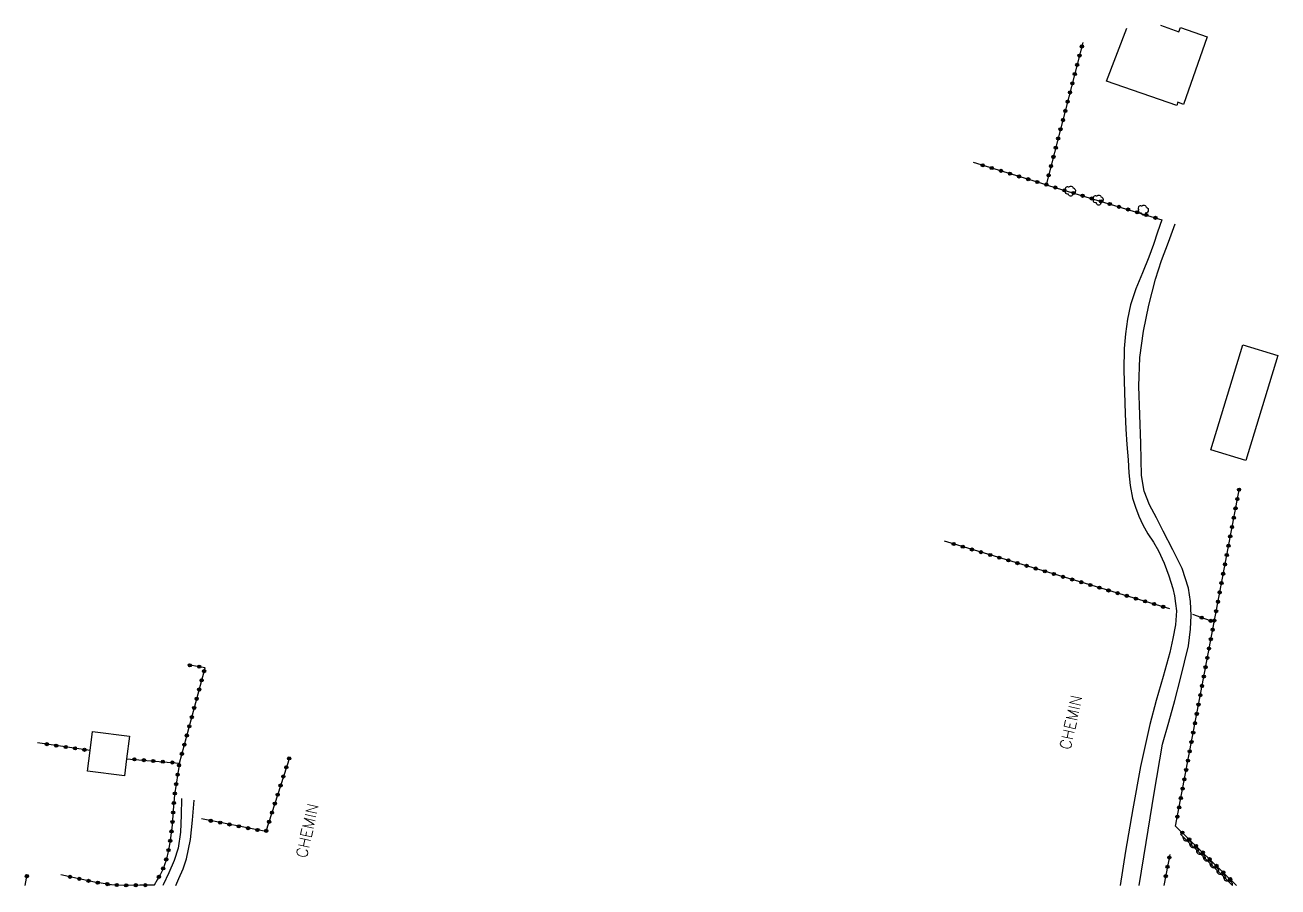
# Model space of a CAD drawing. Header units: millimetres. Extents: x 124000 to 124813, y 125000 to 125861.
# Drawn here: x 124615.8 to 124813.5, y 124999.8 to 125135.7 of the extents above; entities that cross this region are included whole.
import ezdxf

# ---------------------------------------------------------------- set-up
doc = ezdxf.new("R2010")
doc.units = ezdxf.units.MM
doc.layers.get('0').update_dxf_attribs({"linetype": 'CONTINUOUS'})
for name, color, linetype in [('W0071', 7, 'CONTINUOUS'), ('W0104', 1, 'CONTINUOUS'), ('W0300', 7, 'CONTINUOUS'), ('W0310', 3, 'CONTINUOUS'), ('W0323', 7, 'CONTINUOUS'), ('W0989', 7, 'CONTINUOUS')]:
    doc.layers.add(name, color=color, linetype=linetype)
doc.styles.get("Standard").update_dxf_attribs({"font": 'romans.shx', "width": 0.85})

# ---------------------------------------------------------------- blocks, each defined once
blk = doc.blocks.new('T300')
for p, q in [((-0.8, 0.51), (-0.86, 0.34)), ((-0.86, 0.34), (-0.86, 0.17)), ((-0.86, 0.17), (-0.74, 0.06)), ((-0.69, 0.63), (-0.8, 0.51)), ((-0.8, -0.06), (-0.74, 0.06)), ((-0.74, 0.06), (-0.69, 0.11)), ((-0.57, 0.69), (-0.69, 0.63)), ((-0.46, 0.69), (-0.57, 0.69)), ((-0.29, 0.63), (-0.46, 0.69)), ((-0.29, 0.63), (-0.17, 0.74)), ((-0.23, 0.57), (-0.29, 0.63)), ((-0.17, 0.74), (-0.06, 0.8)), ((-0.06, 0.8), (0.06, 0.8)), ((0.06, 0.8), (0.23, 0.74)), ((0.23, 0.74), (0.34, 0.63)), ((0.34, 0.63), (0.4, 0.51)), ((0.46, 0.46), (0.34, 0.46)), ((0.4, 0.51), (0.4, 0.46)), ((0.57, 0.4), (0.46, 0.46)), ((0.57, 0.4), (0.69, 0.29)), ((0.69, 0.29), (0.74, 0.17)), ((0.74, 0.06), (0.69, -0.17)), ((0.74, 0.17), (0.74, 0.06)), ((-0.8, -0.17), (-0.8, -0.06)), ((-0.8, -0.23), (-0.8, -0.17)), ((-0.74, -0.34), (-0.8, -0.23)), ((-0.69, -0.4), (-0.74, -0.34)), ((-0.51, -0.46), (-0.69, -0.4)), ((-0.4, -0.46), (-0.51, -0.46)), ((-0.4, -0.46), (-0.34, -0.46)), ((-0.34, -0.46), (-0.34, -0.4)), ((-0.34, -0.51), (-0.34, -0.46)), ((-0.29, -0.63), (-0.34, -0.51)), ((-0.17, -0.74), (-0.29, -0.63)), ((-0.06, -0.8), (-0.17, -0.74)), ((0.06, -0.8), (-0.06, -0.8)), ((0.17, -0.74), (0.06, -0.8)), ((0.23, -0.69), (0.17, -0.74)), ((0.29, -0.46), (0.23, -0.46)), ((0.29, -0.63), (0.23, -0.69)), ((0.46, -0.4), (0.29, -0.46)), ((0.34, -0.51), (0.29, -0.63)), ((0.34, -0.51), (0.34, -0.46)), ((0.57, -0.34), (0.46, -0.4)), ((0.63, -0.29), (0.57, -0.34)), ((0.69, -0.17), (0.63, -0.29))]:
    blk.add_line(p, q)
blk = doc.blocks.new('t323o')
at = {"color": 0, "linetype": 'Continuous'}
for radius in [0.25, 0.15]:
    blk.add_circle((0, 0), radius, dxfattribs=at)
blk = doc.blocks.new('t310o')
at = {"color": 0, "linetype": 'Continuous'}
for centre, start, end in [((-0.5, 0.38), 216.8699, 323.1304), ((0.5, -0.37), 36.8699, 143.1303)]:
    blk.add_arc(centre, 0.625, start, end, dxfattribs=at)

msp = doc.modelspace()

# ---------------------------------------------------------------- linework, layer by layer
at = {"layer": 'W0071'}
for points in [[(124795.15, 125105.02), (124794.47, 125103.06), (124793.8, 125101.1), (124793.1, 125099.14), (124792.08, 125096.63), (124791.03, 125094.14), (124790.19, 125091.59), (124789.73, 125089.32), (124789.42, 125087.02), (124789.21, 125084.72), (124789.12, 125081.29), (124789.23, 125077.85), (124789.34, 125074.41), (124789.48, 125071.99), (124789.63, 125069.58), (124789.81, 125067.17), (124789.96, 125065.12), (124790.13, 125063.08), (124790.51, 125061.09), (124790.96, 125059.66), (124791.53, 125058.25), (124792.16, 125056.88), (124792.94, 125055.5), (124793.81, 125054.15), (124794.6, 125052.77), (124795.49, 125050.85), (124796.26, 125048.86), (124796.86, 125046.83), (124797.12, 125045.68), (124797.32, 125044.51), (124797.44, 125043.34), (124797.3, 125041.14), (124796.86, 125038.94), (124796.41, 125036.74), (124795.33, 125032.96), (124794.25, 125029.18), (124793.25, 125025.39), (124791.79, 125018.77), (124790.55, 125012.11), (124789.39, 125005.43), (124788.56, 125000)], [(124791.58, 125000), (124792.68, 125006.77), (124793.95, 125014.54), (124795.23, 125022.31), (124796.22, 125025.75), (124797.2, 125029.2), (124798.09, 125032.66), (124798.73, 125035.23), (124799.32, 125037.82), (124799.66, 125040.42), (124799.74, 125042.59), (124799.65, 125044.78), (124799.35, 125046.92), (124798.35, 125049.99), (124796.88, 125052.96), (124795.37, 125055.91), (124794.28, 125057.99), (124793.17, 125060.07), (124792.34, 125062.21), (124791.95, 125064.66), (124791.88, 125067.19), (124791.81, 125069.72), (124791.66, 125074.25), (124791.51, 125078.78), (124791.69, 125083.27), (124792.25, 125087.44), (124793.1, 125091.57), (124794.16, 125095.65), (124795.11, 125098.58), (124796.18, 125101.47), (124797.24, 125104.36)], [(124640.52, 125013.7), (124640.44, 125011.07), (124640.36, 125008.43), (124639.98, 125005.87), (124639.35, 125003.92), (124638.52, 125002.01), (124637.63, 125000.13), (124637.56, 125000)], [(124639.63, 125000), (124640.11, 125001.09), (124640.76, 125002.64), (124641.31, 125004.21), (124641.94, 125007.23), (124642.24, 125010.33), (124642.53, 125013.44)]]:
    msp.add_lwpolyline(points, dxfattribs=at)
at = {"layer": 'W0104'}
msp.add_lwpolyline([(124794.95, 125135.74), (124797.81, 125134.65), (124798.07, 125135.38), (124802.28, 125133.91), (124798.57, 125123.23), (124797.67, 125123.57), (124797.5, 125123.07), (124786.41, 125126.91), (124789.61, 125135.23)], dxfattribs=at)
for points in [[(124807.93, 125085.28), (124813.45, 125083.59), (124808.37, 125067.05), (124802.85, 125068.75)], [(124625.71, 125018.05), (124626.12, 125021.28), (124626.5, 125024.29), (124632.32, 125023.55), (124631.86, 125019.98), (124631.52, 125017.31), (124625.71, 125018.05)]]:
    msp.add_lwpolyline(points, close=True, dxfattribs=at)
at = {"layer": 'W0310'}
msp.add_lwpolyline([(124806.3, 125000), (124798.11, 125008.09)], dxfattribs=at)
at = {"layer": 'W0323'}
for points in [[(124782.69, 125132.97), (124776.9, 125110.55), (124765.45, 125114.05)], [(124776.9, 125110.55), (124795.15, 125105.02)], [(124797.31, 125009.38), (124803.38, 125041.56), (124807.37, 125062.67)], [(124796.39, 125043.66), (124760.87, 125054.3)], [(124803.38, 125041.56), (124800.02, 125042.74)], [(124640.19, 125019.32), (124644.23, 125034.36), (124641.83, 125034.74)], [(124626.12, 125021.28), (124617.8, 125022.51), (124617.8, 125022.51)], [(124631.86, 125019.98), (124640.19, 125019.32), (124639.93, 125017.65), (124639.67, 125015.98), (124639.43, 125014.3), (124639.22, 125011.9), (124639.07, 125009.5), (124638.75, 125007.12), (124638.45, 125005.55), (124638.08, 125003.99), (124637.55, 125002.5), (124637.13, 125001.67), (124636.66, 125000.87), (124636.18, 125000.07)], [(124657.53, 125020.16), (124653.84, 125008.5), (124643.66, 125010.51)], [(124806.94, 125000), (124797.31, 125009.38)], [(124796.42, 125004.9), (124795.47, 125000)], [(124615.87, 125000), (124616.18, 125001.74)], [(124636.18, 125000.07), (124633.95, 125000.05), (124631.71, 125000.02), (124629.49, 125000.12), (124629.22, 125000.16), (124626.8, 125000.52), (124624.13, 125001.11), (124621.46, 125001.7)], [(124629.22, 125000.16), (124629.13, 125000)], [(124636.18, 125000.07), (124636.14, 125000)]]:
    msp.add_lwpolyline(points, dxfattribs=at)

# ---------------------------------------------------------------- block references
at = {"layer": 'W0300'}
for p in [(124780.77, 125109.53), (124785.17, 125108.13), (124792.27, 125106.53)]:
    msp.add_blockref('T300', p, dxfattribs=at)
at = {"layer": 'W0310', "rotation": 135.3781844714826}
for p in [(124799.17, 125007.04), (124800.24, 125005.98), (124801.31, 125004.93), (124802.38, 125003.88), (124803.44, 125002.82), (124804.51, 125001.77), (124805.58, 125000.72)]:
    msp.add_blockref('t310o', p, dxfattribs=at)
at = {"layer": 'W0323'}
for p, rotation in [((124782.53, 125132.37), 255.527280884406), ((124782.16, 125130.92), 255.527280884406), ((124781.41, 125128.01), 255.527280884406), ((124781.78, 125129.46), 255.527280884406), ((124781.03, 125126.56), 255.527280884406), ((124780.66, 125125.11), 255.527280884406), ((124779.91, 125122.2), 255.527280884406), ((124780.28, 125123.65), 255.527280884406), ((124779.54, 125120.75), 255.527280884406), ((124778.79, 125117.84), 255.527280884406), ((124779.16, 125119.3), 255.527280884406), ((124778.41, 125116.39), 255.527280884406), ((124778.04, 125114.94), 255.527280884406), ((124766.89, 125113.61), 163.0100296156929), ((124768.32, 125113.18), 163.0100296156929), ((124769.76, 125112.74), 163.0100296156929), ((124771.19, 125112.3), 163.0100296156929), ((124777.29, 125112.03), 255.527280884406), ((124777.66, 125113.49), 255.527280884406), ((124772.63, 125111.86), 163.0100296156929), ((124774.06, 125111.42), 163.0100296156929), ((124775.5, 125110.99), 163.0100296156929), ((124776.91, 125110.58), 255.527280884406), ((124778.34, 125110.12), 343.1323628593335), ((124779.77, 125109.68), 343.1323628593335), ((124781.21, 125109.25), 343.1323628593335), ((124782.65, 125108.81), 343.1323628593335), ((124784.08, 125108.38), 343.1323628593335), ((124785.52, 125107.94), 343.1323628593335), ((124786.95, 125107.51), 343.1323628593335), ((124788.39, 125107.07), 343.1323628593335), ((124789.82, 125106.64), 343.1323628593335), ((124791.26, 125106.2), 343.1323628593335), ((124792.69, 125105.77), 343.1323628593335), ((124794.13, 125105.33), 343.1323628593335), ((124807.05, 125060.97), 79.31286299729591), ((124807.32, 125062.45), 79.31286299729591), ((124806.77, 125059.5), 79.31286299729591), ((124806.49, 125058.02), 79.31286299729591), ((124805.93, 125055.08), 79.31286299729591), ((124806.21, 125056.55), 79.31286299729591), ((124762.31, 125053.87), 163.3269136449374), ((124763.75, 125053.44), 163.3269136449374), ((124765.18, 125053.01), 163.3269136449374), ((124805.65, 125053.6), 79.31286299729591), ((124766.62, 125052.58), 163.3269136449374), ((124768.06, 125052.15), 163.3269136449374), ((124769.5, 125051.72), 163.3269136449374), ((124770.93, 125051.29), 163.3269136449374), ((124772.37, 125050.86), 163.3269136449374), ((124805.38, 125052.13), 79.31286299729591), ((124773.81, 125050.43), 163.3269136449374), ((124775.24, 125050), 163.3269136449374), ((124776.68, 125049.57), 163.3269136449374), ((124778.12, 125049.14), 163.3269136449374), ((124779.55, 125048.7), 163.3269136449374), ((124804.82, 125049.18), 79.31286299729591), ((124805.1, 125050.65), 79.31286299729591), ((124780.99, 125048.27), 163.3269136449374), ((124782.43, 125047.84), 163.3269136449374), ((124783.86, 125047.41), 163.3269136449374), ((124785.3, 125046.98), 163.3269136449374), ((124804.54, 125047.71), 79.31286299729591), ((124786.74, 125046.55), 163.3269136449374), ((124788.18, 125046.12), 163.3269136449374), ((124789.61, 125045.69), 163.3269136449374), ((124791.05, 125045.26), 163.3269136449374), ((124792.49, 125044.83), 163.3269136449374), ((124803.99, 125044.76), 79.31286299729591), ((124804.26, 125046.23), 79.31286299729591), ((124793.92, 125044.4), 163.3269136449374), ((124795.36, 125043.97), 163.3269136449374), ((124803.71, 125043.28), 79.31286299729591), ((124801.43, 125042.24), 160.6152037423508), ((124802.85, 125041.75), 160.6152037423508), ((124803.43, 125041.81), 79.31286299729591), ((124802.87, 125038.86), 79.31155134016485), ((124803.15, 125040.34), 79.31155134016485), ((124802.59, 125037.39), 79.31155134016485), ((124802.32, 125035.91), 79.31155134016485), ((124641.84, 125034.74), 171.0231537802199), ((124643.32, 125034.51), 171.0231537802199), ((124644.08, 125033.81), 74.9636156704014), ((124801.76, 125032.97), 79.31155134016485), ((124802.04, 125034.44), 79.31155134016485), ((124643.3, 125030.91), 74.9636156704014), ((124643.69, 125032.36), 74.9636156704014), ((124801.48, 125031.49), 79.31155134016485), ((124642.91, 125029.46), 74.9636156704014), ((124801.2, 125030.02), 79.31155134016485), ((124642.52, 125028.01), 74.9636156704014), ((124800.65, 125027.07), 79.31155134016485), ((124800.93, 125028.54), 79.31155134016485), ((124641.75, 125025.11), 74.9636156704014), ((124642.14, 125026.56), 74.9636156704014), ((124800.37, 125025.6), 79.31155134016485), ((124641.36, 125023.67), 74.9636156704014), ((124800.09, 125024.12), 79.31155134016485), ((124619.28, 125022.29), 171.589340173843), ((124620.76, 125022.07), 171.589340173843), ((124622.25, 125021.85), 171.589340173843), ((124623.73, 125021.63), 171.589340173843), ((124625.22, 125021.41), 171.589340173843), ((124640.97, 125022.22), 74.9636156704014), ((124799.53, 125021.17), 79.31155134016485), ((124799.81, 125022.65), 79.31155134016485), ((124633.08, 125019.89), 355.4476842044536), ((124634.57, 125019.77), 355.4476842044536), ((124636.07, 125019.65), 355.4476842044536), ((124637.57, 125019.53), 355.4476842044536), ((124639.06, 125019.41), 355.4476842044536), ((124640.58, 125020.77), 74.9636156704014), ((124657.5, 125020.06), 252.4283692127522), ((124799.26, 125019.7), 79.31155134016485), ((124639.9, 125017.48), 261.1224787968213), ((124640.13, 125018.96), 261.1559535711902), ((124656.59, 125017.2), 252.4283692127522), ((124657.05, 125018.63), 252.4283692127522), ((124798.98, 125018.23), 79.31155134016485), ((124639.67, 125015.99), 261.1224787968213), ((124656.14, 125015.77), 252.4283692127522), ((124798.42, 125015.28), 79.31155134016485), ((124798.7, 125016.75), 79.31155134016485), ((124639.46, 125014.51), 262.0089066264702), ((124655.69, 125014.34), 252.4283692127522), ((124798.14, 125013.8), 79.31155134016485), ((124639.2, 125011.52), 266.2191181154633), ((124639.32, 125013.01), 264.9972815081497), ((124654.78, 125011.48), 252.4283692127522), ((124655.24, 125012.91), 252.4283692127522), ((124797.87, 125012.33), 79.31155134016485), ((124639.1, 125010.02), 266.2191181154633), ((124645.13, 125010.21), 168.8330521214808), ((124646.61, 125009.92), 168.8330521214808), ((124648.08, 125009.63), 168.8330521214808), ((124649.55, 125009.34), 168.8330521214808), ((124654.33, 125010.05), 252.4283692127522), ((124797.59, 125010.86), 79.31155134016485), ((124638.94, 125008.53), 262.5521188491545), ((124651.02, 125009.05), 168.8330521214808), ((124652.49, 125008.76), 168.8330521214808), ((124653.88, 125008.62), 252.4283692127522), ((124798.38, 125008.34), 135.7585340744928), ((124799.46, 125007.29), 135.7585340744928), ((124638.46, 125005.57), 259.0833640763296), ((124638.74, 125007.05), 259.0833640763296), ((124800.53, 125006.24), 135.7585340744928), ((124801.61, 125005.2), 135.7585340744928), ((124638.11, 125004.11), 256.6837110218185), ((124796.33, 125004.42), 259.0337721635048), ((124802.68, 125004.15), 135.7585340744928), ((124616.13, 125001.48), 79.86709727492611), ((124622.92, 125001.37), 167.6212404139122), ((124636.95, 125001.36), 239.3316887001606), ((124637.62, 125002.7), 250.4677402583177), ((124795.76, 125001.47), 259.0337721635048), ((124796.04, 125002.95), 259.0337721635048), ((124803.76, 125003.1), 135.7585340744928), ((124804.83, 125002.06), 135.7585340744928), ((124624.39, 125001.05), 167.625732117163), ((124625.85, 125000.73), 167.625732117163), ((124627.33, 125000.44), 171.5259021791406), ((124628.81, 125000.22), 171.5259021791406), ((124630.3, 125000.09), 177.4243284399644), ((124631.8, 125000.02), 180.6149579182649), ((124633.3, 125000.04), 180.6149579182649), ((124634.8, 125000.05), 180.5896001847311), ((124805.91, 125001.01), 135.7585340744928)]:
    msp.add_blockref('t323o', p, dxfattribs=dict(at, rotation=rotation))

# ---------------------------------------------------------------- texts
at = {"layer": 'W0989'}
for p in [(124780.69, 125021.29), (124660.25, 125004.22)]:
    msp.add_text('CHEMIN', height=1.75, rotation=77.4451, dxfattribs=at).set_placement(p)

doc.saveas('drawing.dxf')
